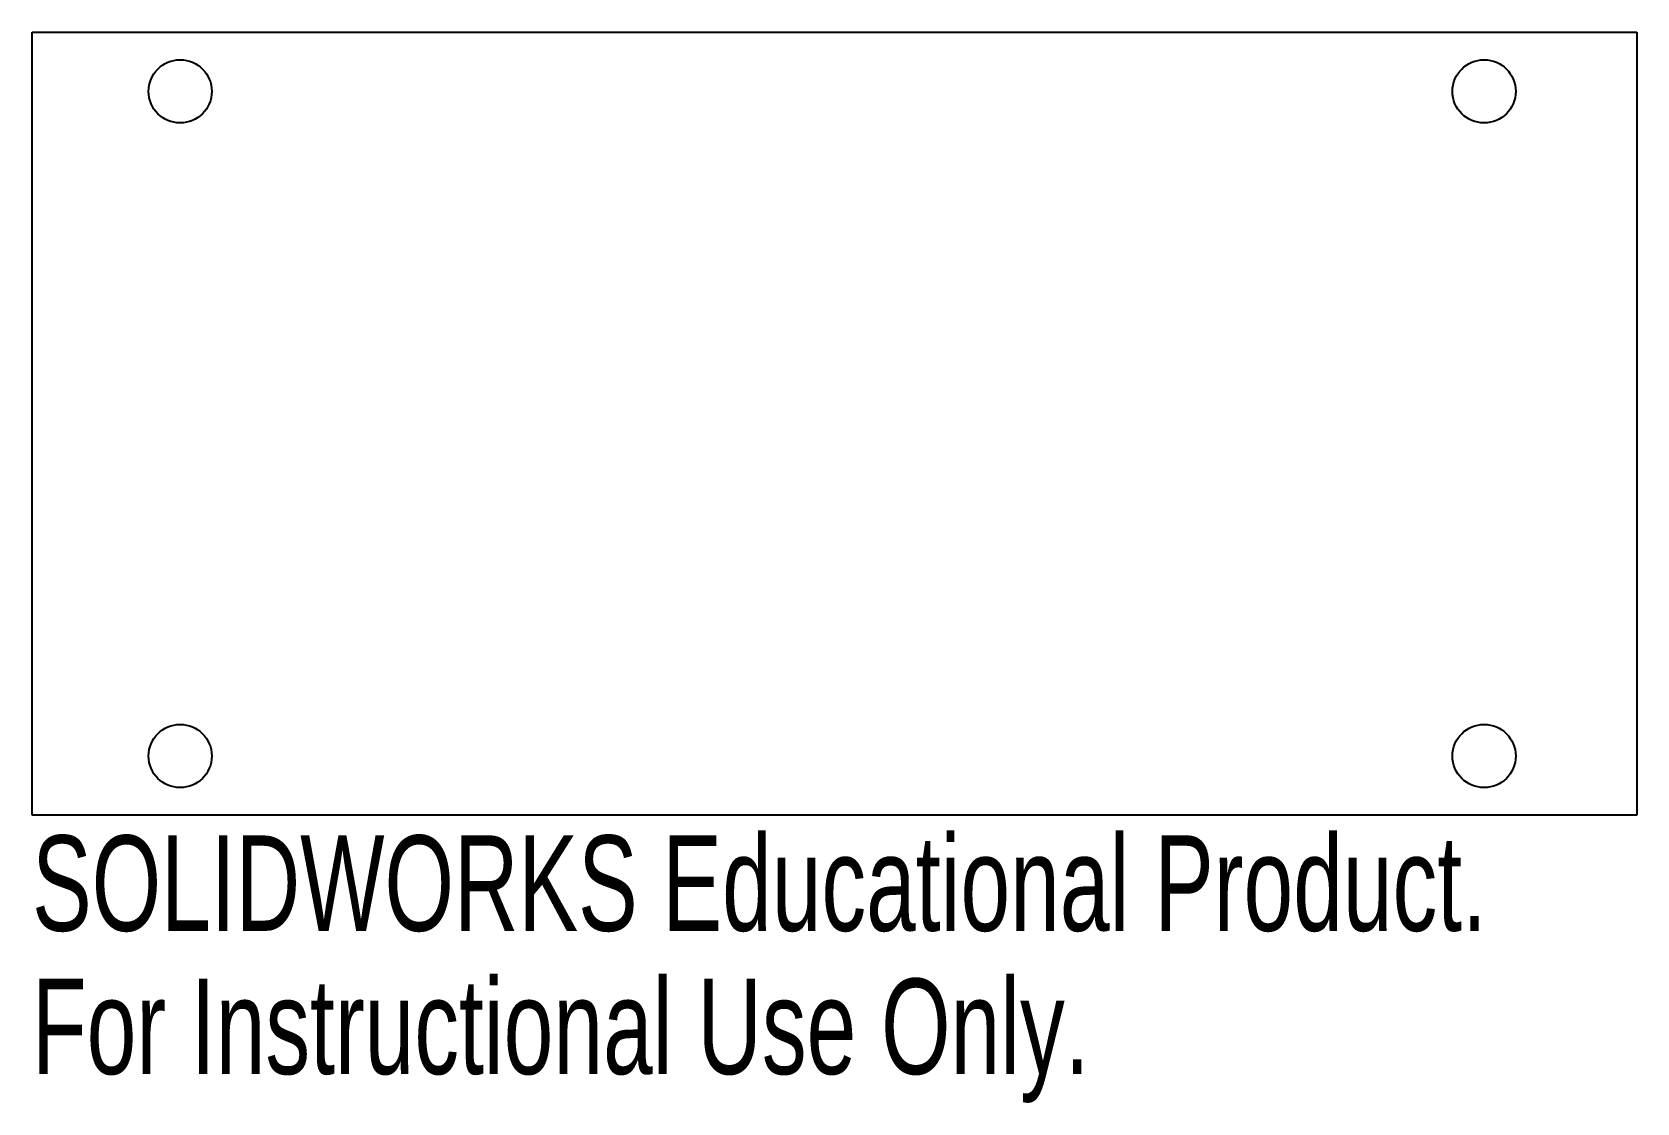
# Model space of a CAD drawing. Header units: millimetres. Extents: x -49.7 to 31.6, y -38.2 to 16.
import ezdxf

# ---------------------------------------------------------------- set-up
doc = ezdxf.new("R2010")
doc.units = ezdxf.units.MM
doc.styles.add('SLDTEXTSTYLE0', font='TXT', dxfattribs={"width": 0.7})

msp = doc.modelspace()

# ---------------------------------------------------------------- linework, layer by layer
at = {"color": 7, "linetype": 'Continuous'}
for p, q in [((-49.685, -23.619), (-49.685, 16.031)), ((-49.685, 16.031), (31.595, 16.031)), ((31.595, 16.031), (31.595, -23.619)), ((31.595, -23.619), (-49.685, -23.619))]:
    msp.add_line(p, q, dxfattribs=at)
for centre in [(-42.185, 13.031), (23.855, 13.031), (-42.185, -20.619), (23.855, -20.619)]:
    msp.add_circle(centre, 1.6, dxfattribs=at)

# ---------------------------------------------------------------- texts
at = {"color": 7, "linetype": 'Continuous', "char_height": 4.83362, "attachment_point": 1, "style": 'SLDTEXTSTYLE0'}
for s, insert in [('SOLIDWORKS Educational Product.', (-49.685, -24.638)), ('For Instructional Use Only.', (-49.685, -31.889))]:
    msp.add_mtext(s, dxfattribs=dict(at, insert=insert))

doc.saveas('drawing.dxf')
